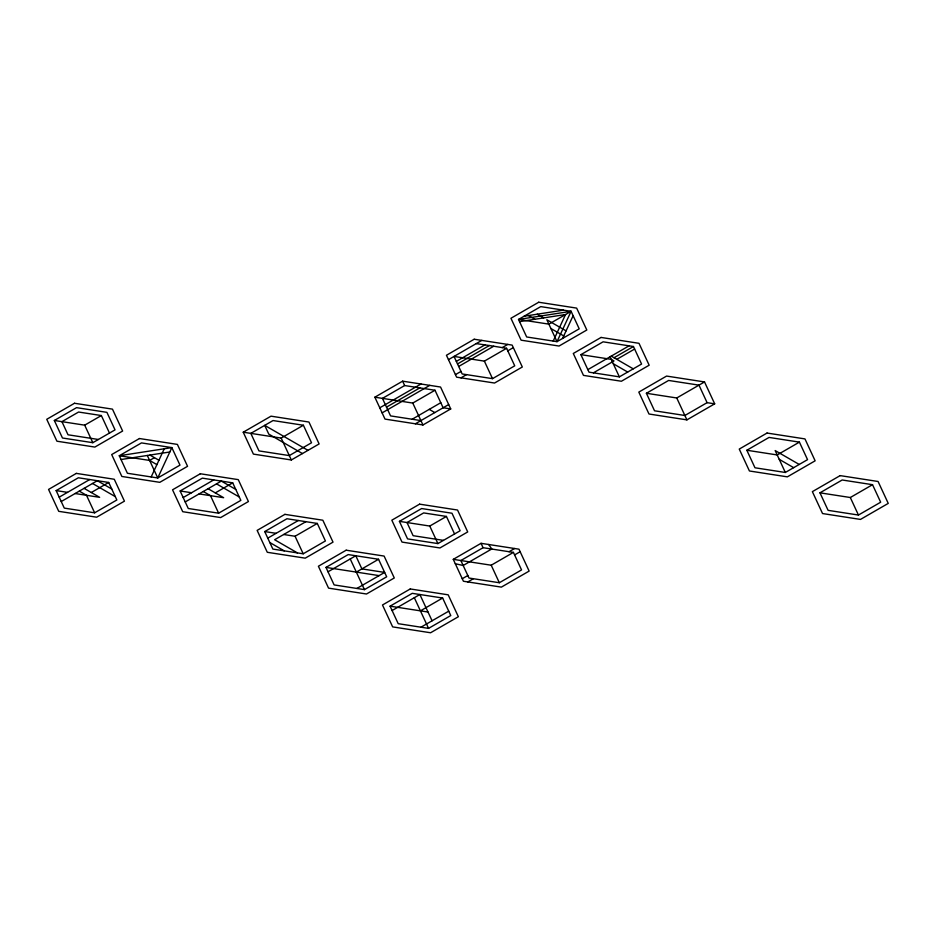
<?xml version="1.0" encoding="UTF-8"?>
<svg xmlns="http://www.w3.org/2000/svg" width="935" height="935" viewBox="0 0 935 935"><rect width="100%" height="100%" fill="white"/><g stroke="black" fill="none" stroke-linecap="round" stroke-linejoin="round"><path stroke-width="1.4" d="M151.178 476.943L164.256 448.777M553.216 341.076L565.535 314.522L519.544 321.64M571.098 311.32L548.88 324.141L518.528 319.443L571.098 311.32L557.003 341.661L526.662 336.974L518.528 319.443L540.746 306.622L571.098 311.32L579.221 328.839L557.003 341.661L546.846 319.758L566.084 330.873M562.566 338.458L573.12 315.691M54.335 420.481L76.553 407.648L106.906 412.347L115.04 429.866L92.822 442.687L62.47 438.001L54.335 420.481L84.688 425.168L101.354 415.549L109.477 433.069M56.147 490.594L78.365 477.773L108.717 482.46L116.852 499.98L94.634 512.812L64.281 508.114L56.147 490.594L67.53 492.359M59.197 497.163L89.748 479.526M61.231 501.546L97.334 480.707L111.768 489.028M91.303 492.511L108.717 482.46M147.321 455.462L157.758 477.96L171.841 447.608L119.271 455.742L141.489 442.909L171.841 447.608L179.976 465.127L157.758 477.96L127.405 473.262L119.271 455.742L149.623 460.429L154.427 457.659M243.24 432.204L271.01 416.168L308.947 422.036L319.115 443.938L291.334 459.973L253.397 454.106L243.24 432.204L281.178 438.071L303.396 425.25L311.519 442.769L289.301 455.59L258.96 450.904L250.825 433.384L273.043 420.551L303.396 425.25M180.139 490.98L202.357 478.147L232.71 482.846L240.844 500.365L218.626 513.186L188.274 508.5L180.139 490.98L191.523 492.733M183.19 497.549L213.741 479.912M185.223 501.931L221.326 481.081L235.76 489.414M374.853 397.2L402.623 381.164L440.56 387.032L450.717 408.934L422.947 424.969L385.01 419.102L374.853 397.2L412.779 403.067L434.997 390.246L443.132 407.765L450.717 408.934M215.307 492.897L232.71 482.846M448.473 359.648L481.794 340.398M434.997 390.246L404.656 385.547L382.438 398.38L390.561 415.9L420.914 420.586M456.327 361.401L484.949 344.875M379.774 407.812L420.995 384.016M457.507 363.937L489.379 345.529L506.595 348.299L514.729 365.83L492.511 378.652L462.159 373.953L454.024 356.434L484.377 361.132L506.595 348.299M386.506 407.134L419.827 387.896M458.676 366.462L493.715 346.231M382.123 412.873L429.761 385.372M455.427 374.631L460.978 371.429M502.212 347.621L507.763 344.419M460.978 377.845L466.542 374.631M507.763 350.835L513.315 347.621M412.16 419.242L440.782 402.704M415.362 423.8L448.683 404.563M264.722 531.571L286.94 518.738L317.292 523.436L325.415 540.956L303.197 553.789L272.856 549.09L264.722 531.571L276.106 533.324M580.88 354.645L603.098 341.824L633.451 346.511L641.574 364.031L619.367 376.863L589.015 372.165L580.88 354.645L611.233 359.344L614.003 360.945L593.398 372.843M267.772 538.139L298.323 520.503M305.909 521.672L274.61 539.74L297.377 552.877M283.691 534.504L295.074 536.258L317.292 523.436M587.834 369.641L629.068 345.833M614.003 357.743L633.451 346.511M616.784 359.344L634.62 349.047M399.42 521.368L421.638 508.535L451.991 513.233L460.113 530.753L437.907 543.586L407.555 538.887L399.42 521.368L429.773 526.054L446.427 516.436L454.562 533.955M325.988 567.405L348.206 554.584L378.558 559.27L386.681 576.801L364.463 589.623L334.122 584.924L325.988 567.405L379.096 575.621M328.021 571.788L355.791 555.752L361.892 568.901L384.647 572.419L356.878 588.454M707.094 402.658L684.876 415.491L654.535 410.792L646.401 393.273L668.619 380.451L698.971 385.138L707.094 402.658L714.691 403.838L704.522 381.936L666.585 376.069L638.815 392.104L648.983 414.006L686.909 419.873L714.691 403.838M356.34 572.103L378.558 559.27M646.401 393.273L676.753 397.971L704.522 381.936M453.276 559.352L481.046 543.317L518.983 549.184L529.14 571.086L501.37 587.122L463.433 581.254L453.276 559.352L491.214 565.219L513.42 552.386L521.555 569.918L499.337 582.739L468.996 578.04L460.861 560.521L483.079 547.7L513.42 552.386M390.07 606.16L412.288 593.339L442.641 598.026L450.775 615.557L428.557 628.378L398.205 623.68L390.07 606.16L428.008 612.028M392.104 610.543L419.873 594.508L432.075 620.793M462.264 578.718L467.816 575.516M509.049 551.72L514.601 548.506M467.816 581.932L473.367 578.718M514.601 554.923L520.152 551.72M420.423 610.859L442.641 598.026M420.96 627.21L448.742 611.174M746.843 450.249L769.061 437.428L799.413 442.126L807.548 459.646L785.33 472.467L754.977 467.781L746.843 450.249L777.195 454.948L799.413 442.126M819.96 492.827L842.178 479.994L872.53 484.692L880.665 502.212L858.447 515.045L828.094 510.346L819.96 492.827L850.312 497.513L872.53 484.692M524.079 316.24L563.501 310.139M121.036 459.529L169.808 451.991M476.242 343.613L489.379 345.529M101.354 415.549L78.587 412.031L61.92 421.65L68.021 434.787L98.374 439.485M446.427 516.436L423.672 512.918L407.005 522.536L413.106 535.685L443.459 540.372M199.108 493.914L223.64 497.7L208.084 488.725M75.116 493.528L99.636 497.326L84.092 488.35M455.31 563.735L463.164 565.488L491.787 548.974L488.631 544.486M799.215 464.45L775.162 450.565L785.33 472.467M611.233 356.13L633.252 368.846M537.228 314.207L543.632 317.912M779.229 459.33L793.663 467.664M613.267 363.727L627.689 372.048M528.462 315.562L534.878 319.267M550.914 328.524L563.735 335.922M429.247 409.366L434.798 412.58M308.001 450.354L264.71 425.367L268.777 434.12L302.449 453.568M216.523 483.862L239.278 496.999M149.939 455.065L158.927 460.254M149.623 460.429L156.893 464.637M203.281 491.506L210.492 495.667L218.626 513.186M269.806 542.522L284.228 550.844M92.518 483.477L115.285 496.625M79.288 491.12L86.499 495.293L94.634 512.812M850.312 497.513L858.447 515.045M676.753 397.971L686.909 419.873M610.052 356.808L619.367 376.863M484.377 361.132L492.511 378.652M481.046 543.317L483.079 547.7M491.214 565.219L499.337 582.739M402.623 381.164L404.656 385.547M412.779 403.067L422.947 424.969M429.773 526.054L437.907 543.586M414.322 597.722L428.557 628.378M350.239 558.966L364.463 589.623M281.178 438.071L291.334 459.973M295.074 536.258L303.197 553.789M84.688 425.168L92.822 442.687M74.519 403.266L46.75 419.301L56.918 441.203L94.856 447.07L122.625 431.035L112.457 409.133L74.519 403.266M76.331 473.391L48.562 489.426L58.73 511.328L96.667 517.195L124.437 501.16L114.269 479.258L76.331 473.391M139.455 438.527L111.686 454.562L121.854 476.464L159.791 482.331L187.561 466.308L177.393 444.406L139.455 438.527M200.324 473.764L172.554 489.8L182.722 511.702L220.66 517.569L248.429 501.534L238.261 479.632L200.324 473.764M474.209 339.23L446.439 355.265L456.607 377.167L494.545 383.034L522.314 366.999L512.146 345.097L474.209 339.23M538.712 302.239L510.942 318.274L521.099 340.176L559.036 346.043L586.818 330.008L576.65 308.106L538.712 302.239M284.906 514.355L257.137 530.39L267.293 552.293L305.231 558.16L333.012 542.136L322.844 520.222L284.906 514.355M601.065 337.442L573.295 353.477L583.463 375.379L621.401 381.246L649.171 365.211L639.002 343.309L601.065 337.442M419.605 504.152L391.835 520.187L402.003 542.09L439.929 547.957L467.71 531.933L457.542 510.031L419.605 504.152M346.172 550.201L318.403 566.236L328.559 588.138L366.497 594.005L394.278 577.97L384.11 556.068L346.172 550.201M410.255 588.957L382.485 604.992L392.653 626.894L430.591 632.761L458.36 616.726L448.192 594.824L410.255 588.957M767.027 433.045L739.258 449.08L749.426 470.983L787.363 476.85L815.133 460.815L804.965 438.912L767.027 433.045M840.144 475.611L812.375 491.646L822.543 513.549L860.481 519.416L888.25 503.392L878.082 481.49L840.144 475.611"/></g></svg>
